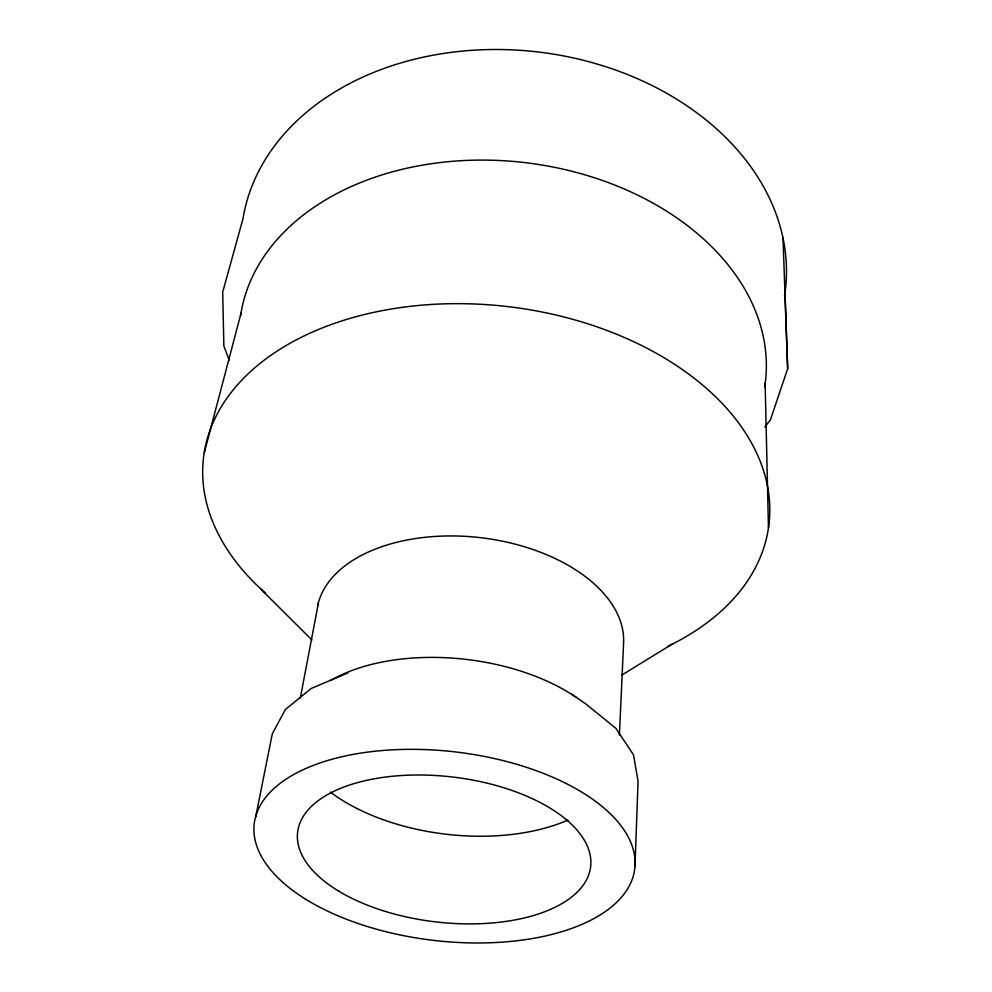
<?xml version="1.0" encoding="UTF-8"?>
<svg xmlns="http://www.w3.org/2000/svg" width="992" height="992" viewBox="0 0 992 992"><rect width="100%" height="100%" fill="white"/><g stroke="black" fill="none" stroke-linecap="round" stroke-linejoin="round"><path stroke-width="1.49" d="M634.979 866.438L638.067 781.411L633.541 754.887L615.92 728.364L585.801 703.923L571.404 693.991M619.405 735.134L623.584 643.126A154.281 91.611 6.7 0 0 481.802 537.825A154.281 91.611 6.7 0 0 317.614 605.914M300.291 698.132L318.42 603.012M255.589 817.396L272.316 733.782L285.398 709.478L311.079 688.535L348.08 672.824M204.34 452.563L241.143 312.778M784.994 292.876L787.66 368.726L770.462 419.74L764.882 427.031M621.662 675.18L673.134 643.535M260.809 589.099L311.91 639.939M229.189 360.158L223.857 345.935L222.704 292.107L242.941 218.922A273.631 207.167 6.7 0 1 546.53 53.072A273.631 207.167 6.7 0 1 784.536 295.926M787.66 368.726L782.973 237.361M765.142 383.693L768.465 528.004M265.36 593.042A284.679 185.64 6.7 0 1 307.086 334.502A284.679 185.64 6.7 0 1 704.965 387.066A284.679 185.64 6.7 0 1 668.013 646.238M240.548 315.816A264.504 189.323 6.7 0 1 531.253 163.42A264.504 189.323 6.7 0 1 764.708 386.744M568.007 820.062A162.824 87.99 6.7 0 1 330.336 792.087M330.621 680.537A162.824 87.99 6.7 0 1 576.526 697.587M338.78 891.176A147.523 72.937 6.7 0 0 585.292 881.987A147.523 72.937 6.7 0 0 408.307 775.186A147.523 72.937 6.7 0 0 338.78 891.176M305.139 898.876A191.58 94.848 6.7 0 0 626.783 890.134A191.58 94.848 6.7 0 0 401.624 749.468A191.58 94.848 6.7 0 0 305.139 898.876"/></g></svg>
